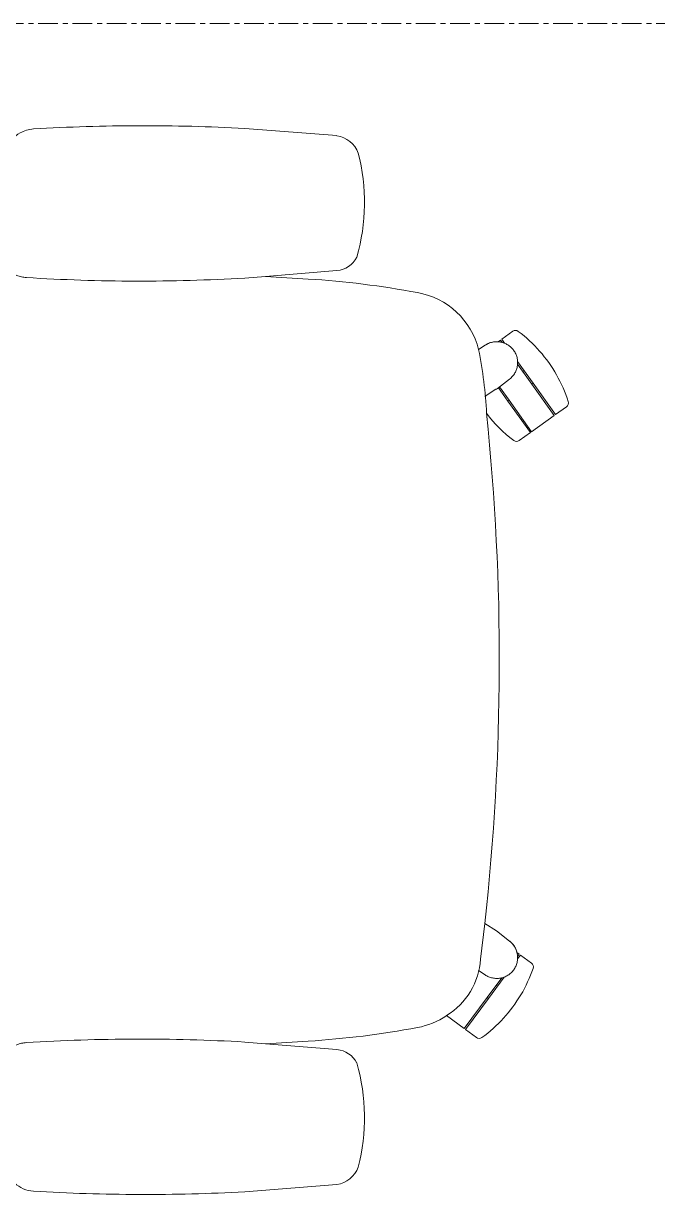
# Model space of a CAD drawing. Header units: inches. Extents: x 29752 to 31446, y 4278 to 5722.
# Drawn here: x 30854.77 to 30870.93, y 4554.23 to 4584.08 of the extents above; entities that cross this region are included whole.
import ezdxf

# ---------------------------------------------------------------- set-up
doc = ezdxf.new("R2010")
doc.units = ezdxf.units.IN
doc.header["$MEASUREMENT"] = 0
doc.linetypes.add('Grid Line 1_2_', pattern=[0.875, 0.5, -0.125, 0.125, -0.125])
for name, color, linetype, lineweight in [('A-DETL-GENF', 92, 'Continuous', 9), ('I-FURN', 30, 'Continuous', 9), ('S-GRID', 1, 'Continuous', 9)]:
    doc.layers.add(name, color=color, linetype=linetype, lineweight=lineweight)

# ---------------------------------------------------------------- blocks, each defined once
blk = doc.blocks.new('Seating-Work_Chair-Teknion-NARM_Around-R2015 - Task Chair_ 4D Arms-6171630-FIRST FLOOR POWER _ SIGNAL')
at = {"layer": 'A-DETL-GENF'}
for p, q in [((-13.433, -3.626), (-13.248, -5.975)), ((-9.617, -3.626), (-9.661, -4.16)), ((9.852, -3.626), (9.896, -4.16)), ((13.482, -5.975), (13.667, -3.626)), ((-9.809, -5.979), (-9.661, -4.16)), ((-9.661, -4.16), (-9.594, -5.246)), ((9.829, -5.246), (9.896, -4.16)), ((9.896, -4.16), (10.044, -5.979)), ((-8.944, -8.774), (-9.274, -9.22)), ((-9.298, -9.251), (-9.504, -9.531)), ((-8.506, -9.837), (-9.298, -9.251)), ((-9.274, -9.22), (-8.483, -9.805)), ((-8.483, -9.805), (-8.506, -9.837)), ((-7.961, -10.24), (-8.506, -9.837)), ((-7.981, -10.177), (-8.483, -9.805)), ((-7.794, -9.587), (-7.906, -9.754)), ((-7.504, -9.638), (-6.598, -9.744)), ((-6.785, -10.048), (-6.598, -9.744)), ((6.858, -9.778), (6.833, -9.744)), ((6.858, -9.778), (7.021, -10.031)), ((8.141, -9.754), (8.029, -9.587)), ((-8.167, -10.04), (-8.19, -10.071)), ((-7.045, -10.379), (-6.785, -10.048)), ((7.055, -10.093), (6.716, -10.335)), ((6.739, -10.367), (7.08, -10.124)), ((7.02, -10.048), (7.021, -10.031)), ((7.04, -10.073), (7.02, -10.048)), ((7.037, -10.107), (7.059, -10.139)), ((7.04, -10.073), (7.28, -10.379)), ((8.214, -10.186), (8.272, -10.144)), ((8.272, -10.144), (8.23, -10.085)), ((5.915, -10.907), (6.716, -10.335)), ((6.739, -10.367), (5.938, -10.939)), ((6.716, -10.335), (6.739, -10.367)), ((8.295, -10.176), (8.193, -10.249)), ((8.497, -10.459), (8.295, -10.176)), ((-7.606, -10.936), (-7.399, -10.657)), ((-7.399, -10.657), (-7.5, -10.582)), ((-7.433, -10.582), (-7.375, -10.625)), ((-7.375, -10.625), (-7.332, -10.566)), ((5.713, -10.623), (5.915, -10.907)), ((7.659, -10.582), (7.15, -10.944)), ((7.725, -10.582), (7.173, -10.976)), ((7.471, -10.716), (7.494, -10.748)), ((5.938, -10.939), (6.349, -11.516)), ((6.349, -11.516), (7.15, -10.944)), ((7.173, -10.976), (6.372, -11.548)), ((7.15, -10.944), (7.173, -10.976)), ((6.372, -11.548), (6.574, -11.831))]:
    blk.add_line(p, q, dxfattribs=at)
for centre, radius, start, end in [((12.757, -3.869), 22.393, 183.5249, 190.708), ((-12.522, -3.869), 22.393, 349.292, 356.4751), ((-12.556, -5.867), 0.7, 188.8294, 249.1706), ((-10.431, -5.928), 0.623, 296.6583, 355.3417), ((10.665, -5.928), 0.623, 184.6583, 243.3417), ((12.79, -5.867), 0.7, 290.8294, 351.1706), ((-11.546, -1.527), 5.151, 255.8604, 285.7175), ((11.781, -1.527), 5.151, 254.2825, 284.1396), ((-7.253, -7.653), 2.029, 190.708, 213.5471), ((7.569, -7.702), 1.94, 283.7081, 350.2919), ((-7.38, -7.8), 1.842, 211.916, 266.1584), ((-9.409, -9.601), 0.118, 143.492, 215.9337), ((0.117, 50.691), 60.807, 263.65945, 275.93919), ((8.349, -12.423), 3.271, 126.3644, 143.6356), ((5.953, 0.466), 10.266, 272.5, 281.6643), ((7.699, -10.051), 0.532, 356.3331, 33.8784), ((-7.464, -10.051), 0.532, 284.3449, 321.8809), ((6.995, -9.819), 1.273, 340.2331, 343.2305), ((-7.467, -10.08), 0.504, 266.2328, 273.7672), ((5.809, -10.555), 0.118, 143.0503, 215.492), ((8.401, -10.528), 0.118, 323.0503, 35.492), ((-7.701, -10.866), 0.118, 251.0503, 323.492), ((6.67, -11.762), 0.118, 215.492, 287.9337)]:
    blk.add_arc(centre, radius, start, end, dxfattribs=at)
for points, knots in [([(-12.919, 2.439), (-12.976, 2.417), (-13.081, 2.362), (-13.24, 2.225), (-13.371, 2.022), (-13.413, 1.847), (-13.418, 1.757)], [0, 0, 0, 0, 0.2, 0.4, 0.7, 1, 1, 1, 1]), ([(-10.248, 2.65), (-10.207, 2.642), (-10.166, 2.63), (-10.088, 2.599), (-10.05, 2.581), (-9.995, 2.548), (-9.977, 2.537), (-9.942, 2.512), (-9.926, 2.5), (-9.877, 2.459), (-9.847, 2.43), (-9.806, 2.381), (-9.792, 2.365), (-9.767, 2.331), (-9.756, 2.313), (-9.723, 2.259), (-9.704, 2.222), (-9.679, 2.163), (-9.672, 2.143), (-9.659, 2.102), (-9.654, 2.082), (-9.64, 2.02), (-9.634, 1.978), (-9.631, 1.936)], [0, 0, 0, 0, 0.00320621, 0.00320621, 0.00641241, 0.00641241, 0.00801552, 0.00801552, 0.00961862, 0.00961862, 0.01282483, 0.01282483, 0.01442793, 0.01442793, 0.01603103, 0.01603103, 0.01923724, 0.01923724, 0.02084034, 0.02084034, 0.02244345, 0.02244345, 0.02564965, 0.02564965, 0.02564965, 0.02564965]), ([(10.483, 2.65), (10.441, 2.642), (10.401, 2.63), (10.323, 2.599), (10.285, 2.581), (10.23, 2.548), (10.212, 2.537), (10.177, 2.512), (10.16, 2.5), (10.112, 2.459), (10.082, 2.43), (10.04, 2.381), (10.027, 2.365), (10.002, 2.331), (9.99, 2.313), (9.957, 2.259), (9.938, 2.222), (9.914, 2.163), (9.907, 2.143), (9.894, 2.102), (9.889, 2.082), (9.874, 2.02), (9.868, 1.978), (9.866, 1.936)], [0, 0, 0, 0, 0.00320621, 0.00320621, 0.00641241, 0.00641241, 0.00801552, 0.00801552, 0.00961862, 0.00961862, 0.01282483, 0.01282483, 0.01442793, 0.01442793, 0.01603103, 0.01603103, 0.01923724, 0.01923724, 0.02084034, 0.02084034, 0.02244345, 0.02244345, 0.02564965, 0.02564965, 0.02564965, 0.02564965]), ([(13.652, 1.757), (13.649, 1.817), (13.628, 1.934), (13.546, 2.128), (13.392, 2.314), (13.239, 2.406), (13.153, 2.439)], [0, 0, 0, 0, 0.2, 0.4, 0.7, 1, 1, 1, 1]), ([(-9.631, 1.936), (-9.602, 1.473), (-9.581, 1.01), (-9.551, 0.083), (-9.543, -0.381), (-9.539, -1.772), (-9.565, -2.7), (-9.617, -3.626)], [0.0063516, 0.0063516, 0.0063516, 0.0063516, 0.2532771, 0.2532771, 0.5002027, 0.5002027, 0.9940538, 0.9940538, 0.9940538, 0.9940538]), ([(9.866, 1.936), (9.837, 1.473), (9.815, 1.01), (9.785, 0.083), (9.777, -0.381), (9.774, -1.772), (9.799, -2.7), (9.852, -3.626)], [0.0063516, 0.0063516, 0.0063516, 0.0063516, 0.2532771, 0.2532771, 0.5002027, 0.5002027, 0.9940538, 0.9940538, 0.9940538, 0.9940538]), ([(-7.906, -9.754), (-7.925, -9.783), (-7.941, -9.813), (-7.961, -9.859), (-7.967, -9.875), (-7.977, -9.908), (-7.981, -9.925), (-7.992, -9.975), (-7.996, -10.008), (-7.996, -10.059), (-7.996, -10.076), (-7.993, -10.11), (-7.991, -10.127), (-7.982, -10.178), (-7.973, -10.21), (-7.955, -10.258), (-7.948, -10.274), (-7.933, -10.304), (-7.924, -10.319), (-7.897, -10.362), (-7.877, -10.389), (-7.842, -10.427), (-7.829, -10.439), (-7.804, -10.461), (-7.791, -10.472), (-7.763, -10.492), (-7.749, -10.501), (-7.72, -10.518), (-7.704, -10.526), (-7.658, -10.548), (-7.626, -10.559), (-7.577, -10.571), (-7.56, -10.575), (-7.526, -10.58), (-7.509, -10.582), (-7.458, -10.584), (-7.424, -10.583), (-7.374, -10.576), (-7.357, -10.572), (-7.324, -10.564), (-7.307, -10.56), (-7.259, -10.543), (-7.228, -10.529), (-7.184, -10.504), (-7.169, -10.494), (-7.142, -10.475), (-7.128, -10.464), (-7.09, -10.431), (-7.067, -10.407), (-7.045, -10.38)], [0, 0, 0, 0, 0.00257976, 0.00257976, 0.00386963, 0.00386963, 0.00515951, 0.00515951, 0.00773927, 0.00773927, 0.00902915, 0.00902915, 0.01031902, 0.01031902, 0.01289878, 0.01289878, 0.01418866, 0.01418866, 0.01547854, 0.01547854, 0.01805829, 0.01805829, 0.01934817, 0.01934817, 0.02063805, 0.02063805, 0.02192793, 0.02192793, 0.0232178, 0.0232178, 0.02579756, 0.02579756, 0.02708744, 0.02708744, 0.02837732, 0.02837732, 0.03095707, 0.03095707, 0.03224695, 0.03224695, 0.03353683, 0.03353683, 0.03611658, 0.03611658, 0.03740646, 0.03740646, 0.03869634, 0.03869634, 0.0412761, 0.0412761, 0.0412761, 0.0412761]), ([(7.28, -10.379), (7.301, -10.407), (7.325, -10.431), (7.363, -10.464), (7.377, -10.475), (7.404, -10.495), (7.419, -10.504), (7.463, -10.529), (7.494, -10.543), (7.542, -10.56), (7.559, -10.565), (7.592, -10.573), (7.609, -10.576), (7.659, -10.583), (7.693, -10.584), (7.744, -10.582), (7.761, -10.58), (7.795, -10.575), (7.812, -10.571), (7.861, -10.559), (7.893, -10.548), (7.939, -10.526), (7.955, -10.518), (7.984, -10.501), (7.998, -10.491), (8.025, -10.472), (8.039, -10.461), (8.064, -10.438), (8.077, -10.426), (8.111, -10.389), (8.132, -10.362), (8.159, -10.319), (8.167, -10.304), (8.183, -10.273), (8.19, -10.258), (8.208, -10.21), (8.217, -10.177), (8.226, -10.127), (8.228, -10.11), (8.231, -10.076), (8.231, -10.059), (8.23, -10.008), (8.227, -9.974), (8.216, -9.924), (8.212, -9.908), (8.201, -9.875), (8.196, -9.859), (8.176, -9.813), (8.16, -9.783), (8.141, -9.754)], [0, 0, 0, 0, 0.00257976, 0.00257976, 0.00386963, 0.00386963, 0.00515951, 0.00515951, 0.00773927, 0.00773927, 0.00902915, 0.00902915, 0.01031902, 0.01031902, 0.01289878, 0.01289878, 0.01418866, 0.01418866, 0.01547854, 0.01547854, 0.01805829, 0.01805829, 0.01934817, 0.01934817, 0.02063805, 0.02063805, 0.02192793, 0.02192793, 0.0232178, 0.0232178, 0.02579756, 0.02579756, 0.02708744, 0.02708744, 0.02837732, 0.02837732, 0.03095707, 0.03095707, 0.03224695, 0.03224695, 0.03353683, 0.03353683, 0.03611658, 0.03611658, 0.03740646, 0.03740646, 0.03869634, 0.03869634, 0.0412761, 0.0412761, 0.0412761, 0.0412761])]:
    blk.add_open_spline(points, degree=3, knots=knots, dxfattribs=at)
for points in [[(-13.418, 1.757), (-13.471, 0.861), (-13.527, -0.933), (-13.481, -2.728), (-13.433, -3.626)], [(13.667, -3.626), (13.715, -2.728), (13.761, -0.933), (13.706, 0.861), (13.652, 1.757)], [(-9.505, -9.67), (-9.357, -9.874), (-9.029, -10.242), (-8.425, -10.688), (-7.977, -10.895), (-7.739, -10.978)], [(6.706, -11.874), (6.945, -11.796), (7.397, -11.598), (8.008, -11.162), (8.343, -10.8), (8.495, -10.599)]]:
    blk.add_open_spline(points, degree=3, dxfattribs=at)

msp = doc.modelspace()

# ---------------------------------------------------------------- linework, layer by layer
at = {"layer": 'S-GRID', "linetype": 'Grid Line 1_2_'}
msp.add_line((31446.272, 4584.077), (29775.662, 4584.077), dxfattribs=at)

# ---------------------------------------------------------------- block references
at = {"layer": 'I-FURN', "rotation": 89.99999999999993}
msp.add_blockref('Seating-Work_Chair-Teknion-NARM_Around-R2015 - Task Chair_ 4D Arms-6171630-FIRST FLOOR POWER _ SIGNAL', (30856.781, 4567.735), dxfattribs=at)

doc.saveas('drawing.dxf')
